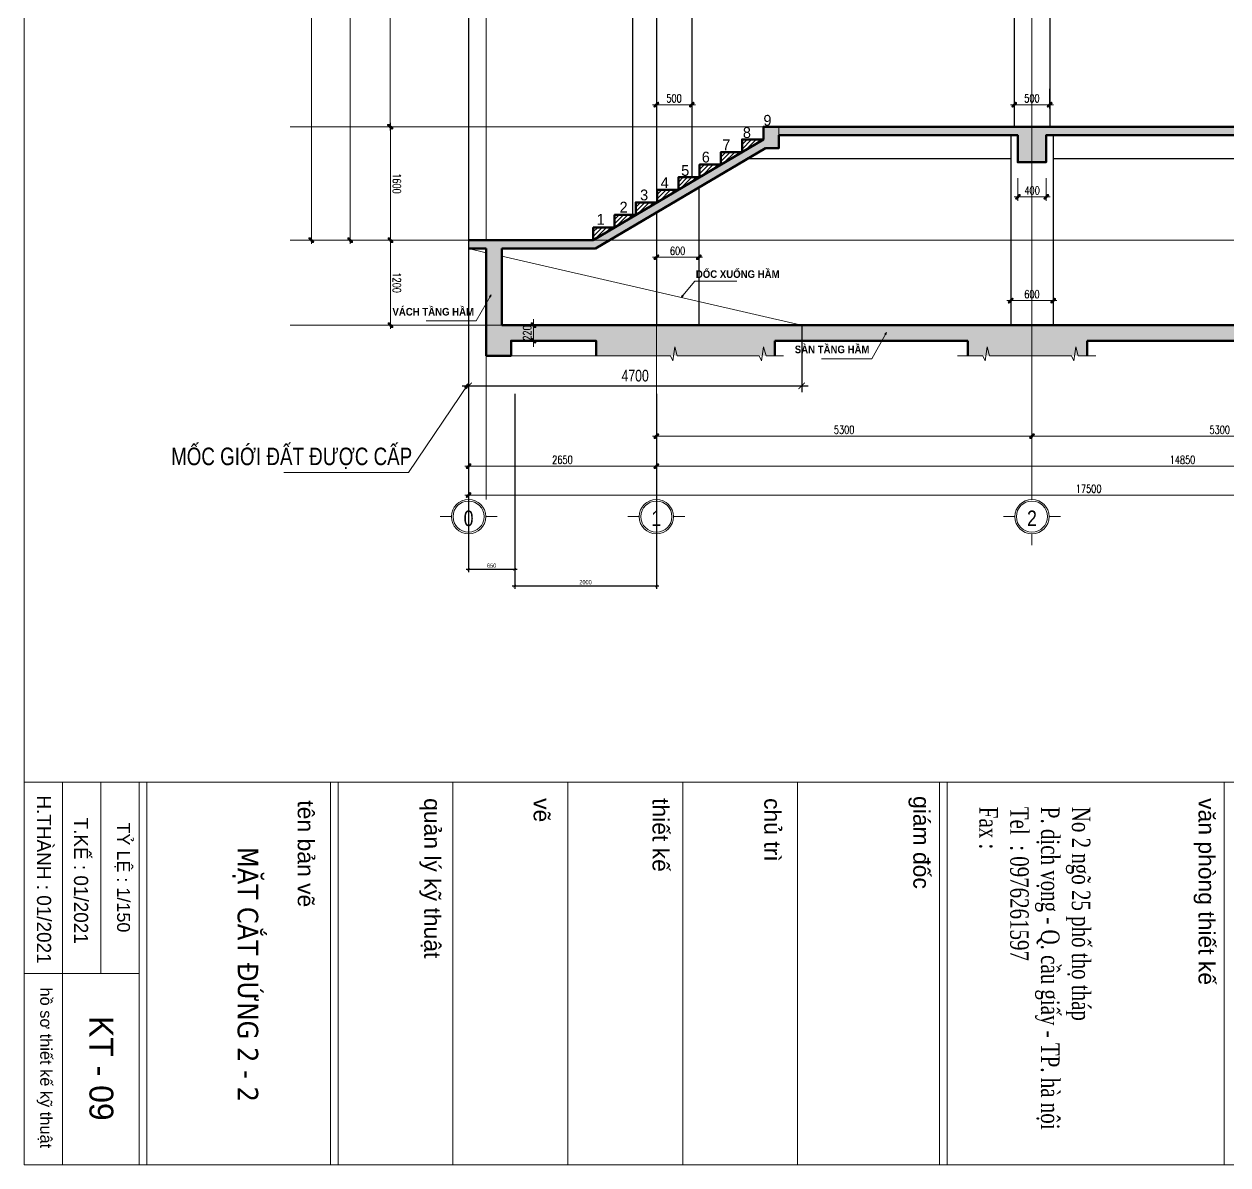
# Model space of a CAD drawing. Extents: x -165145 to 691808, y -202842 to 311040.
# Drawn here: x 585230 to 602218, y 22874 to 38976 of the extents above; entities that cross this region are included whole.
import ezdxf
from ezdxf.enums import TextEntityAlignment as Align

# ---------------------------------------------------------------- set-up
doc = ezdxf.new("R2010")
doc.units = 0
doc.header["$LTSCALE"] = 10
doc.header["$MEASUREMENT"] = 0
for name, pattern in [('ACAD_ISO04W100', [30, 24, -3, 0, -3]), ('HIDDEN', [2.3807, 1.587, -0.7937]), ('TIM', [26.01, 10, -3, 0.01, -3, 10])]:
    doc.linetypes.add(name, pattern=pattern)
doc.layers.get('0').update_dxf_attribs({"linetype": 'CONTINUOUS'})
doc.layers.get('Defpoints').update_dxf_attribs({"color": 5, "linetype": 'CONTINUOUS'})
for name, color, linetype, lineweight in [('ARROWS', 1, 'CONTINUOUS', 0), ('DIM', 8, 'CONTINUOUS', 13), ('GE_KC_DIM', 1, 'CONTINUOUS', 20), ('GE_KC_NETKHUAT', 9, 'HIDDEN', 20), ('KHUNG', 9, 'CONTINUOUS', 13), ('netchia', 2, 'CONTINUOUS', 20), ('TEXT', 4, 'CONTINUOUS', 20), ('THAY', 147, 'CONTINUOUS', 25), ('TIM TRUC', 8, 'ACAD_ISO04W100', 5), ('TRUC', 251, 'TIM', 5), ('wall', 7, 'CONTINUOUS', 50)]:
    doc.layers.add(name, color=color, linetype=linetype, lineweight=lineweight)
for name, color, linetype in [('KCS_BORDER', 3, 'CONTINUOUS'), ('KCS_DIM', 1, 'CONTINUOUS'), ('KCS_TEXT', 2, 'CONTINUOUS')]:
    doc.layers.add(name, color=color, linetype=linetype)
doc.styles.add('GE_KC-Arial', font='arial.ttf', dxfattribs={"width": 0.75})
doc.styles.add('KCS_SMTEXT', font='arial.ttf', dxfattribs={"width": 0.7})
doc.styles.add('ROMANS', font='romans', dxfattribs={"width": 0.75, "bigfont": 'vns'})
doc.styles.add('SMTEXT', font='arial.ttf', dxfattribs={"width": 0.7})
doc.styles.add('STYLE1', font='')
doc.styles.add('Title', font='')
doc.styles.add('VNARIALH', font='', dxfattribs={"width": 0.75})
doc.styles.add('VnArialNarrowH', font='')
doc.styles.add('VNTIMEH', font='vntimeh.shx', dxfattribs={"width": 0.7})
doc.styles.get('STYLE1').set_extended_font_data('.VnAvantH')
doc.styles.get('Title').set_extended_font_data('.VnAvantH')
doc.styles.get('VNARIALH').set_extended_font_data('.VnArialH')
doc.styles.get('VnArialNarrowH').set_extended_font_data('.VnArial NarrowH')
doc.dimstyles.new('fit 0.5', dxfattribs={"dimscale": 0.25, "dimtxt": 250, "dimasz": 75, "dimexe": 100, "dimexo": 300, "dimgap": 0.03, "dimtad": 0, "dimdec": 0, "dimdsep": 46, "dimtxsty": 'ROMANS', "dimblk": 'alex', "dimcen": 150, "dimclrd": 8, "dimclre": 8, "dimclrt": 7, "dimaunit": 1, "dimadec": 0, "dimazin": 0, "dimtfac": 0.072, "dimtdec": 0, "dimtix": 1, "dimtmove": 2, "dimatfit": 3, "dimldrblk": 'a-01', "dimfxl": 100, "dimtvp": 0.8, "dimtolj": 1, "dimarcsym": 0})
doc.dimstyles.new('fit0.75', dxfattribs={"dimscale": 0.5625, "dimtxt": 200, "dimasz": 75, "dimexe": 100, "dimexo": 400, "dimgap": 0.03, "dimtad": 0, "dimdec": 0, "dimdsep": 46, "dimtxsty": 'ROMANS', "dimblk": 'alex', "dimcen": 150, "dimclrd": 8, "dimclre": 8, "dimclrt": 7, "dimaunit": 1, "dimadec": 0, "dimazin": 0, "dimtfac": 0.072, "dimtdec": 0, "dimtix": 1, "dimtmove": 2, "dimatfit": 3, "dimldrblk": 'a-01', "dimfxl": 100, "dimtvp": 0.8, "dimtolj": 1, "dimarcsym": 0})
doc.dimstyles.new('GE_KC_DIM30', dxfattribs={"dimscale": 30, "dimtxt": 2, "dimasz": 1.2, "dimexe": 1.2, "dimexo": 0, "dimgap": 0.8, "dimtad": 1, "dimdec": 0, "dimzin": 1, "dimdsep": 46, "dimtxsty": 'GE_KC-Arial', "dimblk": 'ARCHTICK', "dimcen": 1.2, "dimdle": 1.2, "dimclrd": 1, "dimclre": 1, "dimclrt": 4, "dimadec": 0, "dimazin": 0, "dimtfac": 1, "dimtdec": 0, "dimtix": 1, "dimtmove": 2, "dimatfit": 3, "dimfxl": 0.15, "dimtvp": 0.833333, "dimtolj": 1, "dimtzin": 0, "dimarcsym": 0})
doc.dimstyles.new('GE_KC_DIM75', dxfattribs={"dimscale": 75, "dimtxt": 2.2, "dimasz": 1.2, "dimexe": 1.2, "dimexo": 0, "dimgap": 0.8, "dimtad": 1, "dimdec": 0, "dimzin": 1, "dimdsep": 46, "dimtxsty": 'GE_KC-Arial', "dimblk": 'ARCHTICK', "dimcen": 1.2, "dimdle": 1.2, "dimclrd": 1, "dimclre": 1, "dimclrt": 4, "dimadec": 0, "dimazin": 0, "dimtfac": 1, "dimtdec": 0, "dimtix": 1, "dimtmove": 2, "dimatfit": 3, "dimfxl": 0.15, "dimtvp": 0.833333, "dimtolj": 1, "dimtzin": 0, "dimarcsym": 0})
pattern_1 = [(45, (-1181037.01, 315268.386), (-30.9359217, 30.9359217), [])]

# ---------------------------------------------------------------- blocks, each defined once
blk = doc.blocks.new('tentruc')
at = {"layer": 'DIM'}
for p, q in [((0, 311), (0, 516)), ((-516, 0), (-311, 0)), ((-516, 0), (-311, 0)), ((311, 0), (516, 0)), ((311, 0), (516, 0)), ((0, -516), (0, -311))]:
    blk.add_line(p, q, dxfattribs=at)
at = {"layer": 'DIM', "ltscale": 0.5}
blk.add_circle((0, 0), 311, dxfattribs=at)
at = {"layer": 'DIM'}
blk.add_circle((0, 0), 281, dxfattribs=at)
at = {"layer": 'DIM', "color": 7, "linetype": 'ByBlock', "ltscale": 0.5, "style": 'VNARIALH', "width": 1.1}
blk.add_attdef('A', text='', height=281, dxfattribs=at).set_placement((0, -107), align=Align.CENTER)
blk = doc.blocks.new('alex')
at = {"layer": 'ARROWS'}
h = blk.add_hatch(color=1, dxfattribs=at)
edge = h.paths.add_edge_path()
edge.add_line((0.4, 0.74), (-0.74, -0.4))
edge.add_ellipse((-0.57, -0.57), major_axis=(0.17, 0.17), ratio=1, start_angle=90, end_angle=270)
edge.add_line((-0.4, -0.74), (0.74, 0.4))
edge.add_ellipse((0.57, 0.57), major_axis=(0.17, 0.17), ratio=1, start_angle=270, end_angle=450)
blk.add_lwpolyline([(0.4, 0.74), (-0.74, -0.4, 1), (-0.4, -0.74), (0.74, 0.4, 1)], format="xyb", close=True, dxfattribs=at)
at = {"layer": 'netchia', "color": 2}
for p, q in [((1.27, 0), (-1.27, 0)), ((0, -1.27), (0, 1.27))]:
    blk.add_line(p, q, dxfattribs=at)
blk = doc.blocks.new('*D685')
at = {"layer": 'Defpoints', "color": 0, "ltscale": 0.05, "transparency": 16777216}
for p in [(1188022, -300616), (1186207, -302216), (1186694, -302216)]:
    blk.add_point(p, dxfattribs=at)
at = {"layer": 'DIM', "color": 8, "lineweight": -2, "ltscale": 0.05, "transparency": 16777216}
for p, q in [((1187797, -300616), (1186151, -300616)), ((1186207, -300659), (1186207, -302174)), ((1186469, -302216), (1186151, -302216))]:
    blk.add_line(p, q, dxfattribs=at)
at = {"layer": 'DIM', "color": 8, "lineweight": -2, "ltscale": 0.05, "transparency": 16777216, "xscale": 42.1875, "yscale": 42.1875, "zscale": 42.1875}
for p, rotation in [((1186207, -300616), 90.00043988019083), ((1186207, -302216), 270.0004398801908)]:
    blk.add_blockref('alex', p, dxfattribs=dict(at, rotation=rotation))
at = {"layer": 'DIM', "color": 7, "ltscale": 0.05, "transparency": 16777216, "insert": (1186297, -301416), "char_height": 112.5, "attachment_point": 5, "rotation": 270.0004, "style": 'ROMANS'}
blk.add_mtext('\\A1;1600', dxfattribs=at)
blk = doc.blocks.new('a-01')
at = {"layer": 'ARROWS'}
blk.add_hatch(color=256, dxfattribs=at).paths.add_polyline_path([(-1.8, 0.49), (-1.8, -0.49), (0, 0)])
at = {"layer": 'netchia'}
blk.add_lwpolyline([(-1.8, 0.49), (-1.8, -0.49), (0, 0), (0, 0)], close=True, dxfattribs=at)
blk = doc.blocks.new('*D686')
at = {"layer": 'Defpoints', "color": 0, "ltscale": 0.05, "transparency": 16777216}
for p in [(1187113, -297116), (1186201, -300616), (1187603, -300616)]:
    blk.add_point(p, dxfattribs=at)
at = {"layer": 'DIM', "color": 8, "lineweight": -2, "ltscale": 0.05, "transparency": 16777216}
for p, q in [((1186888, -297116), (1186145, -297116)), ((1186201, -297159), (1186201, -300574)), ((1187378, -300616), (1186145, -300616))]:
    blk.add_line(p, q, dxfattribs=at)
at = {"layer": 'DIM', "color": 8, "lineweight": -2, "ltscale": 0.05, "transparency": 16777216, "xscale": 42.1875, "yscale": 42.1875, "zscale": 42.1875}
for p, rotation in [((1186201, -297116), 90.00043988019083), ((1186201, -300616), 270.0004398801908)]:
    blk.add_blockref('alex', p, dxfattribs=dict(at, rotation=rotation))
at = {"layer": 'DIM', "color": 7, "ltscale": 0.05, "transparency": 16777216, "insert": (1186291, -298866), "char_height": 112.5, "attachment_point": 5, "rotation": 270.0004, "style": 'ROMANS'}
blk.add_mtext('\\A1;3500', dxfattribs=at)
blk = doc.blocks.new('*D692')
at = {"layer": 'Defpoints', "color": 0, "ltscale": 0.05, "transparency": 16777216}
for p in [(1186904, -277166), (1185091, -302216), (1186975, -302216)]:
    blk.add_point(p, dxfattribs=at)
at = {"layer": 'DIM', "color": 8, "lineweight": -2, "ltscale": 0.05, "transparency": 16777216}
for p, q in [((1186679, -277166), (1185034, -277166)), ((1185091, -277209), (1185091, -302174)), ((1186750, -302216), (1185035, -302216))]:
    blk.add_line(p, q, dxfattribs=at)
at = {"layer": 'DIM', "color": 8, "lineweight": -2, "ltscale": 0.05, "transparency": 16777216, "xscale": 42.1875, "yscale": 42.1875, "zscale": 42.1875}
for p, rotation in [((1185091, -277166), 90.00043988019083), ((1185091, -302216), 270.0004398801908)]:
    blk.add_blockref('alex', p, dxfattribs=dict(at, rotation=rotation))
at = {"layer": 'DIM', "color": 7, "ltscale": 0.05, "transparency": 16777216, "insert": (1185181, -289691), "char_height": 112.5, "attachment_point": 5, "rotation": 270.0004, "style": 'ROMANS'}
blk.add_mtext('\\A1;25050', dxfattribs=at)
blk = doc.blocks.new('*D734')
at = {"layer": 'Defpoints', "color": 0, "ltscale": 3, "transparency": 16777216}
for p in [(1186536, -302216), (1186207, -303416), (1186529, -303416)]:
    blk.add_point(p, dxfattribs=at)
at = {"layer": 'DIM', "color": 8, "lineweight": -2, "ltscale": 3, "transparency": 16777216}
for p, q in [((1186311, -302216), (1186151, -302216)), ((1186207, -302258), (1186207, -303374)), ((1186304, -303416), (1186151, -303416))]:
    blk.add_line(p, q, dxfattribs=at)
at = {"layer": 'DIM', "color": 8, "lineweight": -2, "ltscale": 3, "transparency": 16777216, "xscale": 42.1875, "yscale": 42.1875, "zscale": 42.1875}
for p, rotation in [((1186207, -302216), 90.00043988019083), ((1186207, -303416), 270.0004398801908)]:
    blk.add_blockref('alex', p, dxfattribs=dict(at, rotation=rotation))
at = {"layer": 'DIM', "color": 7, "ltscale": 3, "transparency": 16777216, "insert": (1186297, -302816), "char_height": 112.5, "attachment_point": 5, "rotation": 270.0004, "style": 'ROMANS'}
blk.add_mtext('\\A1;1200', dxfattribs=at)
blk = doc.blocks.new('*D749')
at = {"layer": 'Defpoints', "color": 0, "transparency": 16777216}
for p in [(1187309, -303831), (1204809, -304051), (1204809, -305814)]:
    blk.add_point(p, dxfattribs=at)
at = {"layer": 'DIM', "color": 8, "lineweight": -2, "transparency": 16777216}
for p, q in [((1187309, -304056), (1187309, -305871)), ((1204809, -304276), (1204809, -305871)), ((1187352, -305814), (1204767, -305814))]:
    blk.add_line(p, q, dxfattribs=at)
at = {"layer": 'DIM', "color": 8, "lineweight": -2, "transparency": 16777216, "xscale": 42.1875, "yscale": 42.1875, "zscale": 42.1875, "rotation": 180}
blk.add_blockref('alex', (1187309, -305814), dxfattribs=at)
at = {"layer": 'DIM', "color": 8, "lineweight": -2, "transparency": 16777216, "xscale": 42.1875, "yscale": 42.1875, "zscale": 42.1875}
blk.add_blockref('alex', (1204809, -305814), dxfattribs=at)
at = {"layer": 'DIM', "color": 7, "transparency": 16777216, "insert": (1196059, -305724), "char_height": 112.5, "attachment_point": 5, "style": 'ROMANS'}
blk.add_mtext('\\A1;17500', dxfattribs=at)
blk = doc.blocks.new('*D750')
at = {"layer": 'Defpoints', "color": 0, "transparency": 16777216}
for p in [(1187309, -303837), (1189959, -303837), (1189959, -305406)]:
    blk.add_point(p, dxfattribs=at)
at = {"layer": 'DIM', "color": 8, "lineweight": -2, "transparency": 16777216}
for p, q in [((1187309, -304062), (1187309, -305462)), ((1189959, -304062), (1189959, -305462)), ((1187352, -305406), (1189917, -305406))]:
    blk.add_line(p, q, dxfattribs=at)
at = {"layer": 'DIM', "color": 8, "lineweight": -2, "transparency": 16777216, "xscale": 42.1875, "yscale": 42.1875, "zscale": 42.1875, "rotation": 180}
blk.add_blockref('alex', (1187309, -305406), dxfattribs=at)
at = {"layer": 'DIM', "color": 8, "lineweight": -2, "transparency": 16777216, "xscale": 42.1875, "yscale": 42.1875, "zscale": 42.1875}
blk.add_blockref('alex', (1189959, -305406), dxfattribs=at)
at = {"layer": 'DIM', "color": 7, "transparency": 16777216, "insert": (1188634, -305316), "char_height": 112.5, "attachment_point": 5, "style": 'ROMANS'}
blk.add_mtext('\\A1;2650', dxfattribs=at)
blk = doc.blocks.new('*D730')
at = {"layer": 'Defpoints', "color": 0, "transparency": 16777216}
for p in [(1185638, -279966), (1185810, -279966), (1187316, -302216)]:
    blk.add_point(p, dxfattribs=at)
at = {"layer": 'DIM', "color": 8, "lineweight": -2, "transparency": 16777216}
for p, q in [((1185585, -279966), (1185582, -279966)), ((1185638, -302174), (1185638, -280009)), ((1187091, -302216), (1185582, -302216))]:
    blk.add_line(p, q, dxfattribs=at)
at = {"layer": 'DIM', "color": 8, "lineweight": -2, "transparency": 16777216, "xscale": 42.1875, "yscale": 42.1875, "zscale": 42.1875}
for p, rotation in [((1185638, -279966), 90), ((1185638, -302216), 270)]:
    blk.add_blockref('alex', p, dxfattribs=dict(at, rotation=rotation))
at = {"layer": 'DIM', "color": 7, "transparency": 16777216, "insert": (1185548, -291091), "char_height": 112.5, "attachment_point": 5, "rotation": 90, "style": 'ROMANS'}
blk.add_mtext('\\A1;22250', dxfattribs=at)
blk = doc.blocks.new('*D731')
at = {"layer": 'Defpoints', "color": 0, "transparency": 16777216}
for p in [(1189959, -304658), (1204809, -304658), (1204809, -305406)]:
    blk.add_point(p, dxfattribs=at)
at = {"layer": 'DIM', "color": 8, "lineweight": -2, "transparency": 16777216}
for p, q in [((1189959, -304883), (1189959, -305462)), ((1204809, -304883), (1204809, -305462)), ((1190002, -305406), (1204767, -305406))]:
    blk.add_line(p, q, dxfattribs=at)
at = {"layer": 'DIM', "color": 8, "lineweight": -2, "transparency": 16777216, "xscale": 42.1875, "yscale": 42.1875, "zscale": 42.1875, "rotation": 180}
blk.add_blockref('alex', (1189959, -305406), dxfattribs=at)
at = {"layer": 'DIM', "color": 8, "lineweight": -2, "transparency": 16777216, "xscale": 42.1875, "yscale": 42.1875, "zscale": 42.1875}
blk.add_blockref('alex', (1204809, -305406), dxfattribs=at)
at = {"layer": 'DIM', "color": 7, "transparency": 16777216, "insert": (1197384, -305316), "char_height": 112.5, "attachment_point": 5, "style": 'ROMANS'}
blk.add_mtext('\\A1;14850', dxfattribs=at)
blk = doc.blocks.new('*D752')
at = {"layer": 'Defpoints', "color": 0, "transparency": 16777216}
for p in [(1195259, -303848), (1200559, -303848), (1195259, -304982)]:
    blk.add_point(p, dxfattribs=at)
at = {"layer": 'DIM', "color": 8, "lineweight": -2, "transparency": 16777216}
for p, q in [((1195259, -304073), (1195259, -305038)), ((1200559, -304073), (1200559, -305038)), ((1200517, -304982), (1195302, -304982))]:
    blk.add_line(p, q, dxfattribs=at)
at = {"layer": 'DIM', "color": 8, "lineweight": -2, "transparency": 16777216, "xscale": 42.1875, "yscale": 42.1875, "zscale": 42.1875, "rotation": 180}
blk.add_blockref('alex', (1195259, -304982), dxfattribs=at)
at = {"layer": 'DIM', "color": 8, "lineweight": -2, "transparency": 16777216, "xscale": 42.1875, "yscale": 42.1875, "zscale": 42.1875}
blk.add_blockref('alex', (1200559, -304982), dxfattribs=at)
at = {"layer": 'DIM', "color": 7, "transparency": 16777216, "insert": (1197909, -304892), "char_height": 112.5, "attachment_point": 5, "style": 'ROMANS'}
blk.add_mtext('\\A1;5300', dxfattribs=at)
blk = doc.blocks.new('*D753')
at = {"layer": 'Defpoints', "color": 0, "transparency": 16777216}
for p in [(1189959, -303848), (1195259, -303848), (1189959, -304982)]:
    blk.add_point(p, dxfattribs=at)
at = {"layer": 'DIM', "color": 8, "lineweight": -2, "transparency": 16777216}
for p, q in [((1189959, -304073), (1189959, -305038)), ((1195259, -304073), (1195259, -305038)), ((1195217, -304982), (1190002, -304982))]:
    blk.add_line(p, q, dxfattribs=at)
at = {"layer": 'DIM', "color": 8, "lineweight": -2, "transparency": 16777216, "xscale": 42.1875, "yscale": 42.1875, "zscale": 42.1875, "rotation": 180}
blk.add_blockref('alex', (1189959, -304982), dxfattribs=at)
at = {"layer": 'DIM', "color": 8, "lineweight": -2, "transparency": 16777216, "xscale": 42.1875, "yscale": 42.1875, "zscale": 42.1875}
blk.add_blockref('alex', (1195259, -304982), dxfattribs=at)
at = {"layer": 'DIM', "color": 7, "transparency": 16777216, "insert": (1192609, -304892), "char_height": 112.5, "attachment_point": 5, "style": 'ROMANS'}
blk.add_mtext('\\A1;5300', dxfattribs=at)
blk = doc.blocks.new('*D755')
at = {"layer": 'Defpoints', "color": 0, "transparency": 16777216}
for p in [(1194959, -303069), (1194959, -303109), (1195559, -303109)]:
    blk.add_point(p, dxfattribs=at)
at = {"layer": 'DIM', "color": 8, "lineweight": -2, "transparency": 16777216}
for p, q in [((1194959, -302884), (1194959, -303012)), ((1195559, -302884), (1195559, -303012)), ((1195517, -303069), (1195002, -303069))]:
    blk.add_line(p, q, dxfattribs=at)
at = {"layer": 'DIM', "color": 8, "lineweight": -2, "transparency": 16777216, "xscale": 42.1875, "yscale": 42.1875, "zscale": 42.1875, "rotation": 180}
blk.add_blockref('alex', (1194959, -303069), dxfattribs=at)
at = {"layer": 'DIM', "color": 8, "lineweight": -2, "transparency": 16777216, "xscale": 42.1875, "yscale": 42.1875, "zscale": 42.1875}
blk.add_blockref('alex', (1195559, -303069), dxfattribs=at)
at = {"layer": 'DIM', "color": 7, "transparency": 16777216, "insert": (1195259, -302979), "char_height": 112.5, "attachment_point": 5, "style": 'ROMANS'}
blk.add_mtext('\\A1;600', dxfattribs=at)
blk = doc.blocks.new('*D756')
at = {"layer": 'Defpoints', "color": 0, "transparency": 16777216}
for p in [(1189959, -302230), (1190559, -302230), (1189959, -302457)]:
    blk.add_point(p, dxfattribs=at)
at = {"layer": 'DIM', "color": 8, "lineweight": -2, "transparency": 16777216}
for p, q in [((1189959, -302455), (1189959, -302513)), ((1190517, -302457), (1190002, -302457)), ((1190559, -302455), (1190559, -302513))]:
    blk.add_line(p, q, dxfattribs=at)
at = {"layer": 'DIM', "color": 8, "lineweight": -2, "transparency": 16777216, "xscale": 42.1875, "yscale": 42.1875, "zscale": 42.1875, "rotation": 180}
blk.add_blockref('alex', (1189959, -302457), dxfattribs=at)
at = {"layer": 'DIM', "color": 8, "lineweight": -2, "transparency": 16777216, "xscale": 42.1875, "yscale": 42.1875, "zscale": 42.1875}
blk.add_blockref('alex', (1190559, -302457), dxfattribs=at)
at = {"layer": 'DIM', "color": 7, "transparency": 16777216, "insert": (1190259, -302367), "char_height": 112.5, "attachment_point": 5, "style": 'ROMANS'}
blk.add_mtext('\\A1;600', dxfattribs=at)
blk = doc.blocks.new('*D763')
at = {"layer": 'Defpoints', "color": 0, "transparency": 16777216}
for p in [(1195061, -301116), (1195461, -301116), (1195061, -301605)]:
    blk.add_point(p, dxfattribs=at)
at = {"layer": 'DIM', "color": 8, "lineweight": -2, "transparency": 16777216}
for p, q in [((1195061, -301341), (1195061, -301662)), ((1195461, -301341), (1195461, -301662)), ((1195419, -301605), (1195103, -301605))]:
    blk.add_line(p, q, dxfattribs=at)
at = {"layer": 'DIM', "color": 8, "lineweight": -2, "transparency": 16777216, "xscale": 42.1875, "yscale": 42.1875, "zscale": 42.1875, "rotation": 180}
blk.add_blockref('alex', (1195061, -301605), dxfattribs=at)
at = {"layer": 'DIM', "color": 8, "lineweight": -2, "transparency": 16777216, "xscale": 42.1875, "yscale": 42.1875, "zscale": 42.1875}
blk.add_blockref('alex', (1195461, -301605), dxfattribs=at)
at = {"layer": 'DIM', "color": 7, "transparency": 16777216, "insert": (1195261, -301515), "char_height": 112.5, "attachment_point": 5, "style": 'ROMANS'}
blk.add_mtext('\\A1;400', dxfattribs=at)
blk = doc.blocks.new('*D777')
at = {"layer": 'Defpoints', "color": 0, "transparency": 16777216}
for p in [(1187779, -303416), (1187830, -303636), (1188225, -303636)]:
    blk.add_point(p, dxfattribs=at)
at = {"layer": 'DIM', "color": 8, "lineweight": -2, "transparency": 16777216}
for p, q in [((1188225, -303373), (1188225, -303331)), ((1188004, -303416), (1188282, -303416)), ((1188225, -303416), (1188225, -303636)), ((1188055, -303636), (1188282, -303636)), ((1188225, -303678), (1188225, -303720))]:
    blk.add_line(p, q, dxfattribs=at)
at = {"layer": 'DIM', "color": 8, "lineweight": -2, "transparency": 16777216, "xscale": 42.1875, "yscale": 42.1875, "zscale": 42.1875}
for p, rotation in [((1188225, -303416), 270), ((1188225, -303636), 90)]:
    blk.add_blockref('alex', p, dxfattribs=dict(at, rotation=rotation))
at = {"layer": 'DIM', "color": 7, "transparency": 16777216, "insert": (1188135, -303526), "char_height": 112.5, "attachment_point": 5, "rotation": 90, "style": 'ROMANS'}
blk.add_mtext('\\A1;220', dxfattribs=at)
blk = doc.blocks.new('*D792')
at = {"layer": 'Defpoints', "color": 0, "transparency": 16777216}
for p in [(1189959, -300305), (1190459, -300305), (1190459, -300305)]:
    blk.add_point(p, dxfattribs=at)
at = {"layer": 'DIM', "color": 8, "lineweight": -2, "transparency": 16777216}
for p, q in [((1189959, -300080), (1189959, -300249)), ((1190459, -300080), (1190459, -300249)), ((1190002, -300305), (1190417, -300305))]:
    blk.add_line(p, q, dxfattribs=at)
at = {"layer": 'DIM', "color": 8, "lineweight": -2, "transparency": 16777216, "xscale": 42.1875, "yscale": 42.1875, "zscale": 42.1875, "rotation": 180}
blk.add_blockref('alex', (1189959, -300305), dxfattribs=at)
at = {"layer": 'DIM', "color": 8, "lineweight": -2, "transparency": 16777216, "xscale": 42.1875, "yscale": 42.1875, "zscale": 42.1875}
blk.add_blockref('alex', (1190459, -300305), dxfattribs=at)
at = {"layer": 'DIM', "color": 7, "transparency": 16777216, "insert": (1190209, -300215), "char_height": 112.5, "attachment_point": 5, "style": 'ROMANS'}
blk.add_mtext('\\A1;500', dxfattribs=at)
blk = doc.blocks.new('*D793')
at = {"layer": 'Defpoints', "color": 0, "transparency": 16777216}
for p in [(1195009, -300305), (1195509, -300305), (1195509, -300305)]:
    blk.add_point(p, dxfattribs=at)
at = {"layer": 'DIM', "color": 8, "lineweight": -2, "transparency": 16777216}
for p, q in [((1195009, -300080), (1195009, -300249)), ((1195509, -300080), (1195509, -300249)), ((1195052, -300305), (1195467, -300305))]:
    blk.add_line(p, q, dxfattribs=at)
at = {"layer": 'DIM', "color": 8, "lineweight": -2, "transparency": 16777216, "xscale": 42.1875, "yscale": 42.1875, "zscale": 42.1875, "rotation": 180}
blk.add_blockref('alex', (1195009, -300305), dxfattribs=at)
at = {"layer": 'DIM', "color": 8, "lineweight": -2, "transparency": 16777216, "xscale": 42.1875, "yscale": 42.1875, "zscale": 42.1875}
blk.add_blockref('alex', (1195509, -300305), dxfattribs=at)
at = {"layer": 'DIM', "color": 7, "transparency": 16777216, "insert": (1195259, -300215), "char_height": 112.5, "attachment_point": 5, "style": 'ROMANS'}
blk.add_mtext('\\A1;500', dxfattribs=at)
blk = doc.blocks.new('_ArchTick')
at = {"color": 0, "linetype": 'ByBlock', "const_width": 0.15}
blk.add_lwpolyline([(-0.5, -0.5), (0.5, 0.5)], dxfattribs=at)
blk = doc.blocks.new('*D1397')
at = {"layer": 'Defpoints', "color": 0, "transparency": 16777216}
for p in [(592153, 33758), (594153, 33758), (592153, 31043)]:
    blk.add_point(p, dxfattribs=at)
at = {"layer": 'GE_KC_DIM', "color": 1, "lineweight": -2, "transparency": 16777216}
for p, q in [((592153, 33758), (592153, 31007)), ((594153, 33758), (594153, 31007)), ((594189, 31043), (592117, 31043))]:
    blk.add_line(p, q, dxfattribs=at)
at = {"layer": 'GE_KC_DIM', "color": 1, "lineweight": -2, "transparency": 16777216, "xscale": 36, "yscale": 36, "zscale": 36, "rotation": 180}
blk.add_blockref('_ArchTick', (592153, 31043), dxfattribs=at)
at = {"layer": 'GE_KC_DIM', "color": 1, "lineweight": -2, "transparency": 16777216, "xscale": 36, "yscale": 36, "zscale": 36}
blk.add_blockref('_ArchTick', (594153, 31043), dxfattribs=at)
at = {"layer": 'GE_KC_DIM', "color": 4, "transparency": 16777216, "insert": (593153, 31098), "char_height": 60, "attachment_point": 5, "style": 'GE_KC-Arial'}
blk.add_mtext('\\A1;2000', dxfattribs=at)
blk = doc.blocks.new('*D1398')
at = {"layer": 'Defpoints', "color": 0, "transparency": 16777216}
for p in [(591503, 33114), (592153, 33114), (591503, 31277)]:
    blk.add_point(p, dxfattribs=at)
at = {"layer": 'GE_KC_DIM', "color": 1, "lineweight": -2, "transparency": 16777216}
for p, q in [((591503, 33114), (591503, 31241)), ((592153, 33114), (592153, 31241)), ((592189, 31277), (591467, 31277))]:
    blk.add_line(p, q, dxfattribs=at)
at = {"layer": 'GE_KC_DIM', "color": 1, "lineweight": -2, "transparency": 16777216, "xscale": 36, "yscale": 36, "zscale": 36, "rotation": 180}
blk.add_blockref('_ArchTick', (591503, 31277), dxfattribs=at)
at = {"layer": 'GE_KC_DIM', "color": 1, "lineweight": -2, "transparency": 16777216, "xscale": 36, "yscale": 36, "zscale": 36}
blk.add_blockref('_ArchTick', (592153, 31277), dxfattribs=at)
at = {"layer": 'GE_KC_DIM', "color": 4, "transparency": 16777216, "insert": (591828, 31332), "char_height": 60, "attachment_point": 5, "style": 'GE_KC-Arial'}
blk.add_mtext('\\A1;650', dxfattribs=at)
blk = doc.blocks.new('*D1461')
at = {"layer": 'Defpoints', "color": 0, "transparency": 16777216}
for p in [(591503, 35375), (596203, 34726), (596203, 33869)]:
    blk.add_point(p, dxfattribs=at)
at = {"layer": 'GE_KC_DIM', "color": 1, "lineweight": -2, "transparency": 16777216}
for p, q in [((591503, 35375), (591503, 33779)), ((596203, 34726), (596203, 33779)), ((591413, 33869), (596293, 33869))]:
    blk.add_line(p, q, dxfattribs=at)
at = {"layer": 'GE_KC_DIM', "color": 1, "lineweight": -2, "transparency": 16777216, "xscale": 90, "yscale": 90, "zscale": 90, "rotation": 180}
blk.add_blockref('_ArchTick', (591503, 33869), dxfattribs=at)
at = {"layer": 'GE_KC_DIM', "color": 1, "lineweight": -2, "transparency": 16777216, "xscale": 90, "yscale": 90, "zscale": 90}
blk.add_blockref('_ArchTick', (596203, 33869), dxfattribs=at)
at = {"layer": 'GE_KC_DIM', "color": 4, "transparency": 16777216, "insert": (593853, 34013), "char_height": 165, "attachment_point": 5, "style": 'GE_KC-Arial'}
blk.add_mtext('\\A1;4700', dxfattribs=at)
blk = doc.blocks.new('A$C3ded5db0')
at = {"layer": 'DIM'}
h = blk.add_hatch(dxfattribs=at)
h.set_pattern_fill('AR-SAND', color=256, scale=50, style=0)
h.set_pattern_definition([(37.5, (-1220959.22, 315268.39), (-3.149668, 96.3411885), [0, -76, 0, -85, 0, -81.25]), (7.5, (-1220959.22, 315268.39), (88.488835, 141.107303), [0, -41, 0, -68.5, 0, -26.25]), (327.5, (-1221020.72, 315268.39), (155.707093, 0.2829527), [0, -25, 0, -90, 0, -117.5]), (317.5, (-1221020.72, 315268.39), (150.30633, 43.883778), [0, -12.5, 0, -59, 0, -67.5])])
h.paths.add_polyline_path([(21592.4, 11852.5), (6742.4, 11852.4), (6742.4, 12932.4), (8065.3, 12932.4), (10461, 14352.1), (10652.4, 14352.1), (10652.4, 14532.1), (14023.8, 14532.1), (14022.4, 14152.1), (14422.4, 14152.1), (14423.8, 14532.1), (19422.4, 14532.1), (19422.4, 14152.7), (19722.4, 14152.7), (19722.4, 14532.7), (21372.4, 14532.1), (21372.2, 14202.1), (21592.4, 14202.1), (21592.4, 14652.1), (10432.4, 14652.1), (10432.4, 14474), (8032.4, 13052.3), (6272.4, 13052.3), (6272.4, 12932.4), (6522.4, 12932.4), (6522.4, 11419.9), (6872.4, 11419.9), (6872.4, 11632.4), (8072.4, 11632.4), (8072.4, 11419.9), (10593.4, 11419.9), (10593.4, 11632.4), (13318.4, 11632.5), (13318.4, 11419.9), (15000.4, 11419.9), (15000.4, 11632.5), (18538.1, 11632.5), (18538.1, 11420), (20200.8, 11422), (20200.8, 11632.5), (21372.4, 11632.5), (21372.4, 11226.3), (21592.4, 11226.3)])
h = blk.add_hatch(dxfattribs=at)
h.set_pattern_fill('ANSI31', color=256, scale=350, style=0)
h.set_pattern_definition(pattern_1)
h.paths.add_polyline_path([(8632.1, 13407.8), (8332.4, 13407.8), (8332.2, 13230.1)])
h.paths.add_polyline_path([(8922.4, 13579.8), (8922.4, 13585.5), (8632.4, 13585.5), (8632.1, 13407.8)])
h.paths.add_polyline_path([(9231.9, 13763.2), (8932.4, 13763.2), (8932, 13585.5)])
h.paths.add_polyline_path([(9531.7, 13940.9), (9232.4, 13940.9), (9232.4, 13763.5)])
h.paths.add_polyline_path([(9832.4, 14119), (9532.4, 14118.6), (9531.7, 13940.9)])
h.paths.add_polyline_path([(10431.3, 14474), (10131.5, 14474), (10131.5, 14296.3)])
h.paths.add_polyline_path([(8332.2, 13230.1), (8032.4, 13230.1), (8032.4, 13052.4)])
h = blk.add_hatch(dxfattribs=at)
h.set_pattern_fill('ANSI31', color=256, scale=350, style=0)
h.set_pattern_definition(pattern_1)
h.paths.add_polyline_path([(10131.5, 14296.3), (9832.4, 14296.3), (9832.4, 14119)])
for p, q in [((10652.4, 14352.1), (10652.4, 14652.1)), ((6272.4, 12932.4), (6522.4, 12874.9)), ((8032.4, 13052.4), (8032.4, 13052.3)), ((6742.4, 12824.3), (10972.4, 11852.4)), ((6522.4, 11419.9), (6742.4, 11419.9))]:
    blk.add_line(p, q, dxfattribs=at)
at = {"layer": 'DIM', "ltscale": 3}
for points in [[(14023.8, 14652.1), (14023.8, 14652.1), (14423.8, 14652.1), (14423.8, 14652.1)], [(14423.8, 14532.1), (14423.8, 14152.1), (14023.8, 14152.1), (14023.8, 14532.1)]]:
    blk.add_lwpolyline(points, dxfattribs=at)
at = {"layer": 'DIM', "ltscale": 0.05}
for points in [[(10017.9, 11419.9), (9217.4, 11421.9), (9183.9, 11546.9), (9152.9, 11347.4), (9122.4, 11419.9), (6522.4, 11419.9)], [(10717.4, 11421.9), (10469.4, 11421.9), (10435.9, 11546.9), (10404.9, 11347.4), (10374.4, 11419.9), (10017.9, 11419.9)], [(14424.9, 11419.9), (13624.4, 11421.9), (13590.9, 11546.9), (13559.9, 11347.4), (13529.4, 11419.9), (13172.9, 11419.9)], [(15124.4, 11421.9), (14876.4, 11421.9), (14842.9, 11546.9), (14811.9, 11347.4), (14781.4, 11419.9), (14424.9, 11419.9)]]:
    blk.add_lwpolyline(points, dxfattribs=at)
blk.add_lwpolyline([(0.2, 0), (0.2, 5403.1), (31500, 5403.1), (31500, 0)], close=True, dxfattribs=at)
at = {"layer": 'KCS_BORDER', "ltscale": 0.05}
blk.add_line((6272.2, 38102), (6272.4, 9393), dxfattribs=at)
at = {"layer": 'KHUNG', "color": 7}
for p, q in [((543.5, 5403.1), (543.5, 2701.5)), ((1083.8, 5403.1), (1083.8, 2701.5)), ((6051.5, 5403.1), (6051.5, 0)), ((7672.5, 5403.1), (7672.5, 0)), ((9293.4, 5403.1), (9293.4, 0)), ((10914.3, 5403.1), (10914.3, 0)), ((1624.1, 2701.5), (0.2, 2701.5)), ((543.5, 0), (543.5, 2701.5))]:
    blk.add_line(p, q, dxfattribs=at)
for points in [[(0, 44550), (0, 0), (31500, 0), (31500, 44550)], [(0.2, 5403.1), (0.2, 0), (1624.1, 0), (1624.1, 5403.1)], [(1732.1, 5403.1), (1732.1, 0), (4322.6, 0), (4322.6, 5403.1)], [(4430.6, 5403.1), (4430.6, 0), (12916.5, 0), (12916.5, 5403.1)], [(13024.6, 5403.1), (13024.6, 0), (16933.5, 0), (16933.5, 5403.1)]]:
    blk.add_lwpolyline(points, close=True, dxfattribs=at)
at = {"layer": 'THAY', "ltscale": 0.05}
for p, q in [((9422.3, 25052.4), (9422.4, 13935.3)), ((13972.3, 25052.5), (13972.4, 14652.1)), ((14472.3, 25052.5), (14472.4, 14651.8)), ((8922.3, 21482), (8922.4, 13579.8)), ((8592.4, 13407.8), (8592.4, 17952.4)), ((13922.4, 14532.1), (13922.4, 11852.5)), ((14522.4, 14532.1), (14522.4, 11852.5)), ((13922.4, 14202.1), (10207.9, 14202.1)), ((19132.4, 14202.2), (14522.4, 14202.1)), ((9522.4, 13795.8), (9522.4, 11852.4)), ((8922.4, 13440.3), (8922.4, 12795)), ((8922.4, 13052.4), (8922.4, 11852.4))]:
    blk.add_line(p, q, dxfattribs=at)
at = {"layer": 'TIM TRUC', "ltscale": 0.05}
for p, q in [((26589.6, 14652.2), (3755.3, 14652)), ((6272.4, 13052.3), (3761.5, 13052.3))]:
    blk.add_line(p, q, dxfattribs=at)
at = {"layer": 'TRUC', "ltscale": 0.05}
for p, q in [((6522, 38102.3), (6522.4, 13052.3)), ((8922, 38102.4), (8922.4, 13579.8)), ((14222, 38102.5), (14222.5, 9393.4)), ((26589.7, 14652.7), (3755.3, 14652.3)), ((8922.4, 13440.3), (8922.5, 9393.4)), ((26589.7, 13052.7), (3755.3, 13052.3)), ((6522.4, 12932.4), (6522.5, 9393.3)), ((26589.7, 11852.7), (3755.3, 11852.3))]:
    blk.add_line(p, q, dxfattribs=at)
at = {"layer": 'wall', "ltscale": 0.05}
for p, q in [((21592.4, 14652.1), (13922.4, 14652.1)), ((10431.7, 14474), (8032.4, 13052.4)), ((10432.4, 14532.1), (10431.9, 14532.1)), ((14023.8, 14532.1), (13922.4, 14532.1)), ((19422.4, 14532.7), (14423.8, 14532.1)), ((10461, 14352.1), (8065.3, 12932.4)), ((6272.4, 13052.3), (8032.4, 13052.3)), ((6272.4, 12932.4), (6522.4, 12932.4)), ((6522.4, 12932.4), (6522.4, 11419.9)), ((6742.4, 12932.4), (6742.4, 11852.4)), ((6742.4, 12932.4), (8065.3, 12932.4)), ((21592.4, 11852.5), (6742.4, 11852.4)), ((13318.4, 11632.4), (10593.4, 11632.4)), ((10593.4, 11421.9), (10593.4, 11632.4)), ((13318.4, 11632.4), (13318.4, 11419.9)), ((18538.1, 11632.5), (15000.4, 11632.5)), ((15000.4, 11421.9), (15000.4, 11632.5))]:
    blk.add_line(p, q, dxfattribs=at)
for points in [[(8032.4, 13052.4), (8032.4, 13230.1), (8332.2, 13230.1), (8332.4, 13407.8), (8632.1, 13407.8), (8632.4, 13585.5), (8932, 13585.5), (8932.4, 13763.2), (9232.4, 13763.2), (9232.4, 13940.9), (9531.7, 13940.9), (9532.4, 14118.6), (9832.4, 14119), (9832.4, 14296.3), (10131.5, 14296.3), (10131.5, 14474), (10431.7, 14474), (10432.4, 14652.3)], [(15176.8, 14652.1), (10432.4, 14652.1), (10431.7, 14471.6)], [(10461, 14352.1), (10652.4, 14352.1), (10652.4, 14532.1), (14022.4, 14532.1), (14022.4, 14152.1), (14422.4, 14152.1), (14422.4, 14532.1), (15173.3, 14532.1)], [(8958.9, 12818.8), (8956.2, 12818.8)], [(6522.4, 11419.9), (6872.4, 11419.9), (6872.4, 11632.4), (8072.4, 11632.4), (8072.4, 11419.9)]]:
    blk.add_lwpolyline(points, dxfattribs=at)
at = {"layer": 'TEXT'}
ref = blk.add_blockref('tentruc', (6272.4, 9149.8), dxfattribs=dict(at, xscale=-0.78125, yscale=0.78125, zscale=0.78125, rotation=180.0004398684359))
ref.add_attrib('A', '0', dxfattribs={"color": 7, "linetype": 'ByBlock', "ltscale": 0.5, "height": 219.7, "rotation": 0.00044, "style": 'VnArialNarrowH'}).set_placement((6272.4, 9016.5), align=Align.CENTER)
ref = blk.add_blockref('tentruc', (8922.4, 9149.9), dxfattribs=dict(at, xscale=-0.78125, yscale=0.78125, zscale=0.78125, rotation=180.0004398684359))
ref.add_attrib('A', '1', dxfattribs={"color": 7, "linetype": 'ByBlock', "ltscale": 0.5, "height": 219.7, "rotation": 0.00044, "style": 'VnArialNarrowH'}).set_placement((8922.4, 9016.5), align=Align.CENTER)
ref = blk.add_blockref('tentruc', (14222.4, 9149.9), dxfattribs=dict(at, xscale=-0.78125, yscale=0.78125, zscale=0.78125, rotation=180.0004398684359))
ref.add_attrib('A', '2', dxfattribs={"color": 7, "linetype": 'ByBlock', "ltscale": 0.5, "height": 219.7, "rotation": 0.00044, "style": 'VnArialNarrowH'}).set_placement((14222.4, 9016.5), align=Align.CENTER)
at = {"layer": 'KCS_DIM', "ltscale": 0.05}
for s, insert, char_height, width, attachment_point, rotation, style in [('{\\fArial|b1|i0|c0|p34;\\W0.9;DỐC XUỐNG HẦM \\T0.75; }', (9479.4, 12627), 107.738, 3594.863, 1, 0.00044, 'SMTEXT'), ('{\\fArial|b1|i0|c0|p34;\\W0.9;VÁCH TẦNG HẦM \\T0.75; }', (6349.4, 12096.1), 107.738, 3594.863, 3, 0.00044, 'SMTEXT'), ('{\\fArial|b1|i0|c0|p34;\\W0.9;SÀN TẦNG HẦM \\T0.75; }', (11929.1, 11564), 107.738, 3594.863, 3, 0.00044, 'SMTEXT'), ('{\\W1;tên bản vẽ}', (4092.6, 5145.1), 231.227, 7060.819, 1, 270, 'KCS_SMTEXT'), ('{\\W1;quản lý kỹ thuật}', (5877.8, 5177.5), 231.227, 7060.819, 1, 270, 'KCS_SMTEXT'), ('{\\W1;vẽ}', (7421.5, 5177.5), 231.23, 7060.819, 1, 270, 'KCS_SMTEXT'), ('{\\W1;thiết kế}', (9099.3, 5177.5), 231.227, 7060.819, 1, 270, 'KCS_SMTEXT'), ('{\\W1;chủ trì}', (10676.4, 5177.5), 231.227, 7060.819, 1, 270, 'KCS_SMTEXT'), ('{\\W1;giám đốc}', (12779.1, 5206.6), 231.227, 7060.819, 1, 270, 'KCS_SMTEXT'), ('{\\W1;văn phòng thiết kế}', (16803.6, 5177.5), 231.227, 7060.819, 1, 270, 'KCS_SMTEXT'), ('{\\W1;TỶ LỆ : 1/150}', (1494.4, 4834), 181.678, 5547.787, 1, 270, 'KCS_SMTEXT'), ('{\\W1;hồ sơ thiết kế kỹ thuật}', (393, 2503.9), 165.162, 5043.442, 1, 270, 'KCS_SMTEXT')]:
    blk.add_mtext(s, dxfattribs=dict(at, insert=insert, char_height=char_height, width=width, attachment_point=attachment_point, rotation=rotation, style=style))
at = {"layer": 'KCS_TEXT', "ltscale": 0.05, "style": 'STYLE1', "width": 0.8}
blk.add_text('MỐC GIỚI ĐẤT ĐƯỢC CẤP  ', height=247.5, dxfattribs=at).set_placement((5623.7, 9876.6), align=Align.RIGHT)
at = {"layer": 'KHUNG', "color": 7, "style": 'STYLE1'}
for s, p in [('H.THÀNH : 01/2021', (181.8, 4028.2)), ('T.KẾ : 01/2021', (704.1, 4011.9))]:
    blk.add_text(s, height=199.657, rotation=270, dxfattribs=at).set_placement(p, align=Align.CENTER)
at = {"layer": 'KHUNG', "color": 7, "insert": (3303.7, 2688.4), "char_height": 289.863, "width": 4667.393, "attachment_point": 2, "rotation": 270, "style": 'Title'}
blk.add_mtext('{\\fTahoma|b0|i0|c0|p34;MẶT CẮT ĐỨNG 2 - 2}', dxfattribs=at)
at = {"layer": 'TEXT', "style": 'STYLE1'}
for s, p in [('9', (10432.8, 14667)), ('8', (10142.8, 14494)), ('7', (9852.8, 14321)), ('6', (9562.8, 14148)), ('5', (9272.8, 13959.8)), ('4', (8982.8, 13786.8)), ('3', (8692.8, 13613.8)), ('2', (8402.8, 13440.8)), ('1', (8079.4, 13268.9))]:
    blk.add_text(s, height=153.1, dxfattribs=at).set_placement(p)
blk.add_text('KT - 09', height=336.77, rotation=270, dxfattribs=at).set_placement((922.4, 2101.4))
at = {"layer": 'wall', "ltscale": 0.05, "insert": (15046.5, 5054.6), "char_height": 260.907, "width": 12349.571, "attachment_point": 1, "rotation": 270, "style": 'VNTIMEH'}
blk.add_mtext('{\\W0.75;No 2 ngõ 25 phố thọ tháp\\PP. dịch vọng - Q. cầu giấy - TP. hà nội \\PTel  : 0976261597\\PFax :}', dxfattribs=at)
at = {"layer": 'DIM', "ltscale": 0.05}
for base, p1, p2, picture, middle in [((4053.8, 13052.2), (5866.6, 38102), (5938.3, 13052.2), '*D692', (4143.7, 25577.1)), ((5164.2, 14652), (6076, 18152), (6565.5, 14652), '*D686', (5254.1, 16402)), ((5170.4, 13052.3), (6984.6, 14652), (5657.1, 13052.3), '*D685', (5260.4, 13852.2))]:
    dim = blk.add_linear_dim(base=base, p1=p1, p2=p2, angle=90.00044, dimstyle='fit0.75', dxfattribs=at)
    dim.commit()
    dim.dimension.update_dxf_attribs({"geometry": picture, "text_midpoint": middle, "insert": (-1181037, 315268.4)})
at = {"layer": 'DIM'}
for base, p1, p2, angle, picture, middle in [((4601.1, 35302), (6278.6, 13052.3), (4773.4, 35302), 90, '*D730', (4511.1, 24177.2)), ((7188.4, 11632.4), (6742.4, 11852.7), (6793.4, 11632.4), 270, '*D777', (7098.4, 11742.6))]:
    dim = blk.add_linear_dim(base=base, p1=p1, p2=p2, angle=angle, dimstyle='fit0.75', dxfattribs=at)
    dim.commit()
    dim.dimension.update_dxf_attribs({"geometry": picture, "text_midpoint": middle, "insert": (-1181037, 315268.4)})
for base, p1, p2, picture, middle in [((9422.4, 14963.4), (8922.4, 14963.4), (9422.4, 14963.4), '*D792', (9172.4, 15053.4)), ((14472.4, 14963.4), (13972.4, 14963.4), (14472.4, 14963.4), '*D793', (14222.4, 15053.4)), ((14023.8, 13663), (14423.8, 14152.1), (14023.8, 14152.1), '*D763', (14223.8, 13753)), ((8922.4, 12811.7), (9522.4, 13038.7), (8922.4, 13038.7), '*D756', (9222.4, 12901.7)), ((13922.4, 12199.9), (14522.4, 12159), (13922.4, 12159), '*D755', (14222.4, 12289.9)), ((23772.4, 9454), (6272.4, 11437.4), (23772.4, 11217.5), '*D749', (15022.4, 9544)), ((8922.4, 9862.5), (6272.4, 11430.9), (8922.4, 11430.9), '*D750', (7597.4, 9952.5)), ((8922.4, 10286.5), (14222.4, 11420.2), (8922.4, 11420.1), '*D753', (11572.4, 10376.5)), ((14222.4, 10286.5), (19522.4, 11420.2), (14222.4, 11420.2), '*D752', (16872.4, 10376.5)), ((23772.4, 9862.5), (8922.4, 10610.5), (23772.4, 10610.6), '*D731', (16347.4, 9952.5))]:
    dim = blk.add_linear_dim(base=base, p1=p1, p2=p2, dimstyle='fit0.75', dxfattribs=at)
    dim.commit()
    dim.dimension.update_dxf_attribs({"geometry": picture, "text_midpoint": middle, "insert": (-1181037, 315268.4)})
at = {"layer": 'DIM', "ltscale": 3}
dim = blk.add_linear_dim(base=(5170.4, 11852.4), p1=(5498.7, 13052.3), p2=(5492.5, 11852.4), angle=90.00044, dimstyle='fit0.75', dxfattribs=at)
dim.commit()
dim.dimension.update_dxf_attribs({"geometry": '*D734', "text_midpoint": (5260.4, 12452.3), "insert": (-1181037, 315268.4)})
at = {"layer": 'DIM', "ltscale": 0.05}
for points in [[(9269.9, 12243.6), (9466.4, 12471.7), (10056.4, 12471.7)], [(6590.9, 12282.4), (6381.4, 11912.9), (5672.4, 11912.9)], [(12169.9, 11749), (11960.4, 11379.5), (11251.4, 11379.5)]]:
    blk.add_leader(points, dimstyle='fit 0.5', override={"dimgap": 0.03, "dimtad": 0}, dxfattribs=at)
blk.add_leader([(6275.4, 11031.5), (5423.8, 9771.2), (3667.7, 9771.2)], dimstyle='fit0.75', dxfattribs=at)

msp = doc.modelspace()

# ---------------------------------------------------------------- block references
at = {"layer": 'GE_KC_NETKHUAT'}
msp.add_blockref('A$C3ded5db0', (585230.18448, 22873.82276), dxfattribs=at)

# ---------------------------------------------------------------- dimensions: what is measured, and where the dimension line sits
at = {"layer": 'GE_KC_DIM'}
for base, p1, p2, dimstyle, picture, middle in [((596202.56187, 33868.97752), (591502.55691, 35375.34485), (596202.56187, 34726.22641), 'GE_KC_DIM75', '*D1461', (593852.55939, 34013.22206)), ((592152.56014, 31043.37513), (594152.56014, 33758.3548), (592152.56014, 33758.3548), 'GE_KC_DIM30', '*D1397', (593152.56014, 31098.00951)), ((591502.57418, 31276.88167), (592152.56014, 33114.02416), (591502.57418, 33114.0192), 'GE_KC_DIM30', '*D1398', (591827.56716, 31331.51605))]:
    dim = msp.add_linear_dim(base=base, p1=p1, p2=p2, dimstyle=dimstyle, dxfattribs=at)
    dim.commit()
    dim.dimension.update_dxf_attribs({"geometry": picture, "text_midpoint": middle})

doc.saveas('drawing.dxf')
